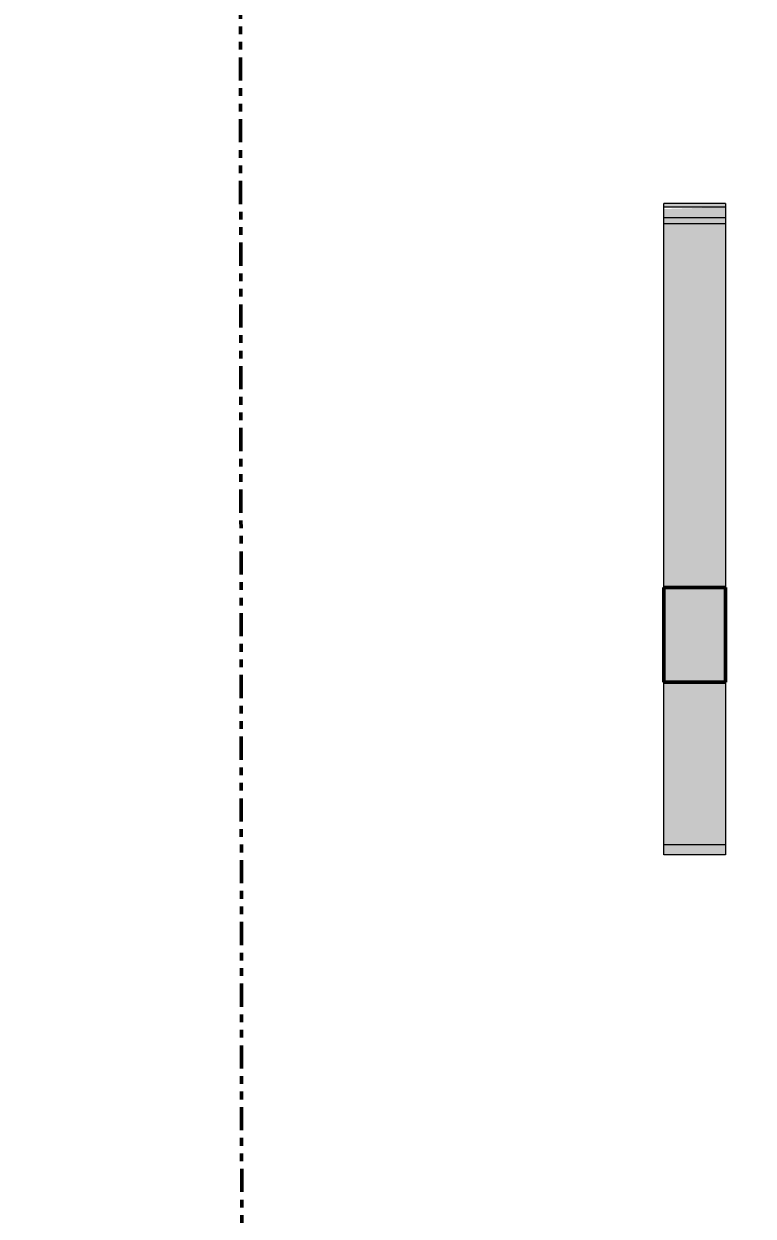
# Model space of a CAD drawing. Header units: inches. Extents: x -4218 to -1814, y 9706 to 12426.
# Drawn here: x -3872.84 to -3861.03, y 11989.92 to 12009.23 of the extents above; entities that cross this region are included whole.
import ezdxf

# ---------------------------------------------------------------- set-up
doc = ezdxf.new("R2010")
doc.units = ezdxf.units.IN
doc.header["$MEASUREMENT"] = 0
doc.linetypes.add('Aligning Line 1_8_', pattern=[0.25, 0.125, -0.125])
doc.linetypes.add('Double Dash 3_8_', pattern=[1, 0.375, -0.125, 0.125, -0.125, 0.125, -0.125])
for name, color, linetype, lineweight in [('0-1', 7, 'Continuous', 5), ('0-4', 147, 'Aligning Line 1_8_', 9), ('A-ANNO-DIMS', 211, 'Continuous', 9), ('A-ANNO-DIMS-96', 211, 'Continuous', 9), ('A-GENM-1', 9, 'Continuous', 9), ('A-GENM-2', 254, 'Continuous', 5), ('A-GENM-3', 250, 'Continuous', 50), ('A-GENM-4', 7, 'Continuous', 9), ('C-PROP-LINE-1', 250, 'Double Dash 3_8_', 50)]:
    doc.layers.add(name, color=color, linetype=linetype, lineweight=lineweight)
doc.styles.add('Century Gothic', font='ufonts.com_century-gothic.ttf', dxfattribs={"height": 9})
doc.dimstyles.new('OD__1_8__Tol__', dxfattribs={"dimscale": 12, "dimtxt": 9.397514, "dimasz": 1, "dimexe": 0.75, "dimexo": 0.5, "dimgap": 0.125, "dimtad": 1, "dimdec": 3, "dimrnd": 0.125, "dimzin": 3, "dimdsep": 46, "dimlunit": 4, "dimtxsty": 'Century Gothic', "dimblk1": 'OBLIQUE', "dimblk2": 'OBLIQUE', "dimsah": 1, "dimcen": 0.09, "dimdle": 0.75, "dimazin": 0, "dimtfac": 1, "dimtdec": 4, "dimtix": 1, "dimtmove": 0, "dimatfit": 3, "dimfxl": 1, "dimtvp": 1, "dimtfill": 1, "dimfrac": 2, "dimtolj": 1, "dimtzin": 0, "dimarcsym": 2})

# ---------------------------------------------------------------- blocks, each defined once
blk = doc.blocks.new('Family - ___-1878357-FLOOR PLAN - 3RD FLOOR')
at = {"layer": 'C-PROP-LINE-1'}
blk.add_line((-3869.448, 12124.69), (-3867.122, 9890.979), dxfattribs=at)
blk = doc.blocks.new('CTR - 1st Phase - Shell_rvt-1-FLOOR PLAN - 3RD FLOOR')
at = {"layer": 'A-GENM-1'}
blk.add_hatch(color=256, dxfattribs=at).paths.add_polyline_path([(-3862.474, 11998.573), (-3861.474, 11998.593), (-3861.474, 12000.105), (-3862.474, 12000.105), (-3862.474, 11998.593)], flags=0)
at = {"layer": 'A-GENM-2'}
for points in [[(-3861.474, 12006.266), (-3861.474, 12006.324), (-3862.474, 12006.324), (-3862.474, 12006.266)], [(-3861.474, 12006.092), (-3861.474, 12006.266), (-3862.474, 12006.233), (-3862.474, 12006.092)], [(-3862.474, 12005.995), (-3861.474, 12005.995), (-3861.474, 12006.092), (-3862.474, 12006.092)], [(-3862.474, 12000.105), (-3861.474, 12000.105), (-3861.474, 12005.995), (-3862.474, 12005.995), (-3862.474, 12004.648)], [(-3861.474, 11995.939), (-3861.474, 11998.573), (-3862.474, 11998.573), (-3862.474, 11995.939)], [(-3862.474, 11995.774), (-3861.474, 11995.774), (-3861.474, 11995.939), (-3862.474, 11995.939), (-3862.474, 11995.862)]]:
    blk.add_hatch(color=256, dxfattribs=at).paths.add_polyline_path(points, flags=0)
at = {"layer": 'A-GENM-3'}
for p, q in [((-3862.474, 12000.105), (-3862.474, 11998.573)), ((-3861.474, 12000.105), (-3862.474, 12000.105)), ((-3861.474, 11998.573), (-3861.474, 12000.105)), ((-3862.474, 11998.573), (-3861.474, 11998.573))]:
    blk.add_line(p, q, dxfattribs=at)
at = {"layer": 'A-GENM-4'}
for p, q in [((-3862.474, 12006.266), (-3862.474, 12006.324)), ((-3861.474, 12006.324), (-3862.474, 12006.324)), ((-3862.474, 12006.092), (-3862.474, 12006.266)), ((-3861.474, 12006.266), (-3862.474, 12006.266)), ((-3861.474, 12006.324), (-3861.474, 12006.266)), ((-3861.474, 12006.266), (-3861.474, 12006.092)), ((-3862.474, 12005.995), (-3862.474, 12006.092)), ((-3861.474, 12006.092), (-3862.474, 12006.092)), ((-3862.474, 12000.105), (-3862.474, 12005.995)), ((-3861.474, 12005.995), (-3862.474, 12005.995)), ((-3861.474, 12006.092), (-3861.474, 12005.995)), ((-3861.474, 12005.995), (-3861.474, 12000.105)), ((-3862.474, 11995.939), (-3862.474, 11998.573)), ((-3861.474, 11998.573), (-3861.474, 11995.939)), ((-3861.474, 11995.939), (-3862.474, 11995.939)), ((-3862.474, 11995.774), (-3862.474, 11995.939)), ((-3861.474, 11995.774), (-3862.474, 11995.774)), ((-3861.474, 11995.939), (-3861.474, 11995.774))]:
    blk.add_line(p, q, dxfattribs=at)
at = {"layer": '0-4'}
blk.add_blockref('Family - ___-1878357-FLOOR PLAN - 3RD FLOOR', (0, 0), dxfattribs=at)
blk = doc.blocks.new('DIMBLOCK18-FLOOR PLAN - 3RD FLOOR')
at = {"layer": 'A-ANNO-DIMS-96'}
for p, q in [((-4043.678, 11750.189), (-4043.678, 12123.152)), ((-3862.286, 12114.152), (-4052.678, 12114.152)), ((-4043.678, 12114.152), (-3862.286, 12114.152)), ((-3858.474, 11750.189), (-4052.678, 11750.189)), ((-4043.678, 11750.189), (-3858.474, 11750.189))]:
    blk.add_line(p, q, dxfattribs=at)
at = {"layer": 'A-ANNO-DIMS-96', "lineweight": 50}
for p, q in [((-4043.678, 12114.152), (-4049.678, 12120.152)), ((-4043.678, 12114.152), (-4037.678, 12108.152)), ((-4043.678, 11750.189), (-4049.678, 11756.189)), ((-4043.678, 11750.189), (-4037.678, 11744.189))]:
    blk.add_line(p, q, dxfattribs=at)
at = {"layer": 'A-ANNO-DIMS-96', "color": 0, "insert": (-4056.713, 11912.928), "char_height": 9, "width": 46.18207, "attachment_point": 1, "rotation": 90, "line_spacing_factor": 0.984502, "style": 'Century Gothic', "bg_fill": 3, "box_fill_scale": 1.25, "bg_fill_color": 256, "bg_fill_true_color": 13158600, "bg_fill_transparency": 0}
blk.add_mtext('30\' - 4"', dxfattribs=at)
blk = doc.blocks.new('_Oblique')
at = {"color": 0, "linetype": 'ByBlock', "lineweight": -2}
blk.add_line((-0.5, -0.5), (0.5, 0.5), dxfattribs=at)

msp = doc.modelspace()

# ---------------------------------------------------------------- block references
at = {"layer": '0-1'}
msp.add_blockref('CTR - 1st Phase - Shell_rvt-1-FLOOR PLAN - 3RD FLOOR', (0, 0), dxfattribs=at)

# ---------------------------------------------------------------- next in the draw order: dimensions: what is measured, and where the dimension line sits
at = {"layer": 'A-ANNO-DIMS'}
dim = msp.add_linear_dim(base=(-4043.6775575452, 12114.1518961105), p1=(-3852.4737366796, 11750.1893961106), p2=(-3856.2862366797, 12114.1518961105), angle=90, dimstyle='OD__1_8__Tol__', override={"dimpost": '<>', "dimfxl": 363.982467}, dxfattribs=at)
dim.commit()
dim.dimension.update_dxf_attribs({"geometry": 'DIMBLOCK18-FLOOR PLAN - 3RD FLOOR', "text_midpoint": (-4049.9039341947, 11932.1706461106)})

doc.saveas('drawing.dxf')
